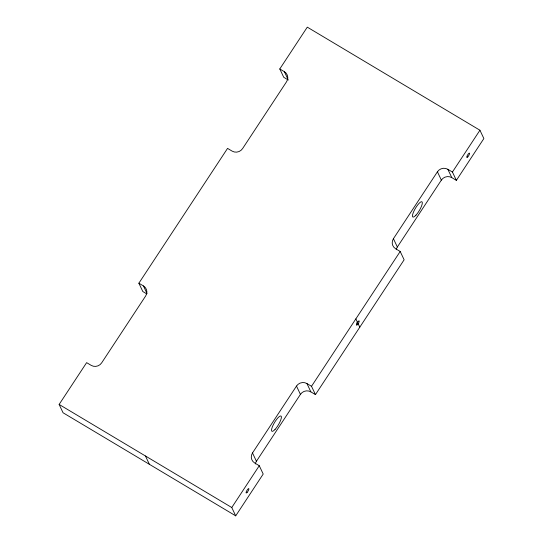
<?xml version="1.0" encoding="UTF-8"?>
<svg xmlns="http://www.w3.org/2000/svg" width="543" height="543" viewBox="0 0 543 543"><rect width="100%" height="100%" fill="white"/><g stroke="black" fill="none" stroke-linecap="round" stroke-linejoin="round"><path stroke-width="0.81" d="M59.133 404.447L86.629 362.643L91.21 365.378A7.609 7.249 -25.3 0 0 101.65 362.88L145.646 295.989A7.609 7.249 -25.3 0 0 143.454 285.944L138.872 283.208L227.551 148.388L232.132 151.124A7.609 7.249 -25.3 0 0 242.572 148.619L286.568 81.735A7.609 7.249 -25.3 0 0 284.376 71.69L279.794 68.954L307.29 27.15L479.937 130.232L483.867 138.553L456.371 180.357L451.79 177.622L447.86 169.307A7.609 7.249 -25.3 0 0 437.42 171.805L393.424 238.696A7.609 7.249 -25.3 0 0 395.616 248.735L400.191 251.47L404.128 259.792L315.449 394.612L310.868 391.876L306.938 383.562A7.609 7.249 -25.3 0 0 296.498 386.059L252.502 452.95A7.609 7.249 -25.3 0 0 254.694 462.989L259.269 465.724L263.206 474.046L235.71 515.85L63.063 412.768L59.133 404.447L231.773 507.529L235.71 515.85M255.339 463.953A7.609 7.249 -25.3 0 1 256.432 461.265L300.428 394.381A7.609 7.249 -25.3 0 1 310.868 391.876M396.254 249.699A7.609 7.249 -25.3 0 1 397.354 247.011L441.35 180.12A7.609 7.249 -25.3 0 1 451.79 177.622M231.773 507.529L259.269 465.724M315.449 394.612L311.519 386.297L400.191 251.47M456.371 180.357L452.434 172.036L479.937 130.232M447.86 169.307L452.434 172.036M288.306 80.011L283.731 77.276L279.794 68.954M356.697 322.868L358.149 323.737L359.785 327.198M306.938 383.562L311.519 386.297M146.732 293.872L142.809 291.53L138.872 283.208M437.42 171.805L441.35 180.12M393.424 238.696L397.354 247.011M284.376 71.69L287.953 79.251M355.855 318.884L357.491 322.345M296.498 386.059L300.428 394.381M252.502 452.95L256.432 461.265M143.454 285.944L147.031 293.505M145.456 455.991L149.386 464.306M357.416 324.687A2.539 0.645 -59.2 0 0 359.195 320.954A2.539 0.645 -59.2 0 0 356.853 323.485A2.539 0.645 -59.2 0 0 357.416 324.687M275.05 429.425A8.878 2.26 -59.2 0 0 281.274 416.345A8.878 2.26 -59.2 0 0 273.068 425.223A8.878 2.26 -59.2 0 0 275.05 429.425M247.085 492.433A2.539 0.645 -59.2 0 0 248.864 488.7A2.539 0.645 -59.2 0 0 246.515 491.232A2.539 0.645 -59.2 0 0 247.085 492.433M467.747 156.941A2.539 0.645 -59.2 0 0 469.525 153.207A2.539 0.645 -59.2 0 0 467.184 155.739A2.539 0.645 -59.2 0 0 467.747 156.941M415.972 215.164A8.878 2.26 -59.2 0 0 422.196 202.091A8.878 2.26 -59.2 0 0 413.99 210.962A8.878 2.26 -59.2 0 0 415.972 215.164"/></g></svg>
